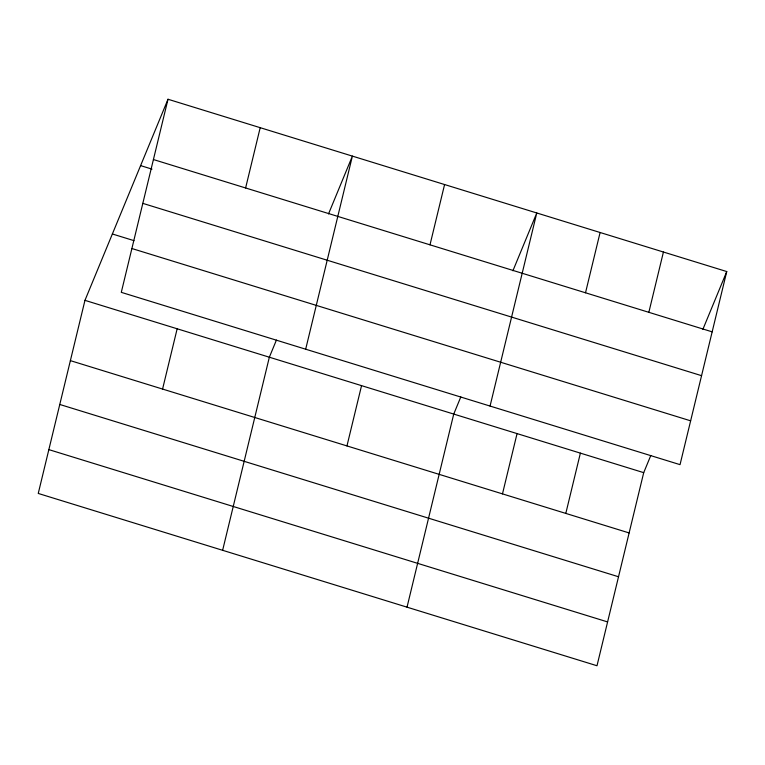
<?xml version="1.0" encoding="UTF-8"?>
<svg xmlns="http://www.w3.org/2000/svg" width="765" height="765" viewBox="0 0 765 765"><rect width="100%" height="100%" fill="white"/><g stroke="black" fill="none" stroke-linecap="round" stroke-linejoin="round"><path stroke-width="1.15" d="M168.004 99.249L121.291 292.345L680.037 464.651L726.75 271.556L168.004 99.249L84.963 300.349L38.25 493.444L596.996 665.751L643.709 472.655L650.785 455.529M162.572 389.069L177.155 328.778M245.613 187.97L260.196 127.679M222.634 550.303L269.347 357.207L276.423 340.081M305.675 349.213L352.388 156.108L328.52 213.913M346.956 445.928L361.549 385.637M429.997 244.829L444.58 184.547M407.028 607.161L453.741 414.066L460.807 396.939M490.059 406.072L536.772 212.976L512.913 270.772M502.481 493.884L517.064 433.592M585.512 292.785L600.104 232.503M565.804 513.411L580.386 453.129M648.844 312.321L663.427 252.029M702.882 329.352L726.75 271.556M153.421 159.541L712.167 331.847M140.597 165.613L151.986 169.122M142.816 203.366L701.562 375.672M112.369 233.985L133.99 240.65M131.886 248.52L690.642 420.827M84.963 300.349L643.709 472.655M70.38 360.631L629.126 532.937M59.775 404.465L618.522 576.762M48.855 449.619L607.601 621.926"/></g></svg>
